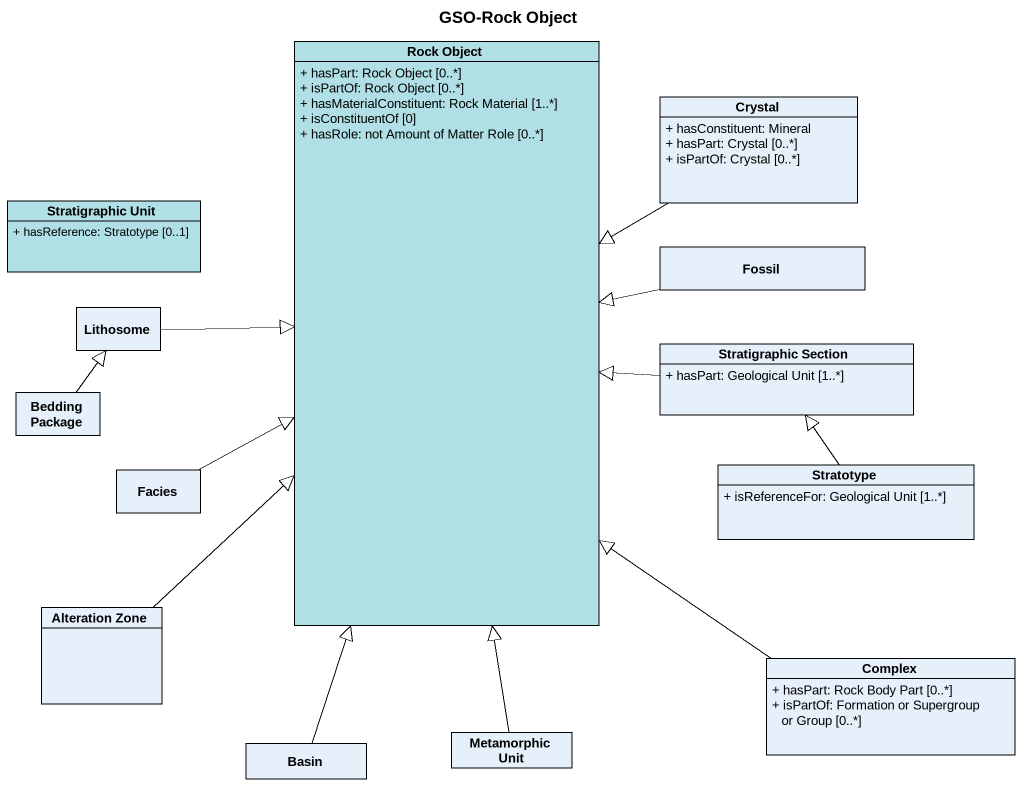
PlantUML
@startuml
title GSO-Rock Object
hide circle
hide empty members
skinparam classAttributeIconSize 0
class "Rock Object" as Rock_Object #B0E0E6 {
  + hasPart: Rock Object [0..*]
  + isPartOf: Rock Object [0..*]
  + hasMaterialConstituent: Rock Material [1..*]
  + isConstituentOf [0]
  + hasRole: not Amount of Matter Role [0..*]
}
class Crystal {
  + hasConstituent: Mineral
  + hasPart: Crystal [0..*]
  + isPartOf: Crystal [0..*]
}
class "Stratigraphic Unit" as Stratigraphic_Unit #B0E0E6 {
  + hasReference: Stratotype [0..1]
}
class Fossil
class Lithosome
class "Stratigraphic Section" as Stratigraphic_Section {
  + hasPart: Geological Unit [1..*]
}
class "Bedding Package" as Bedding_Package
class Facies
class Stratotype {
  + isReferenceFor: Geological Unit [1..*]
}
class "Alteration Zone" as Alteration_Zone
class Complex {
  + hasPart: Rock Body Part [0..*]
  + isPartOf: Formation or Supergroup or Group [0..*]
}
class Basin
class "Metamorphic Unit" as Metamorphic_Unit
Crystal -left-|> Rock_Object
Fossil -left-|> Rock_Object
Lithosome -right-|> Rock_Object
Stratigraphic_Section -left-|> Rock_Object
Bedding_Package -up-|> Lithosome
Facies -right-|> Rock_Object
Stratotype -up-|> Stratigraphic_Section
Alteration_Zone -up-|> Rock_Object
Complex -up-|> Rock_Object
Basin -up-|> Rock_Object
Metamorphic_Unit -up-|> Rock_Object
@enduml
